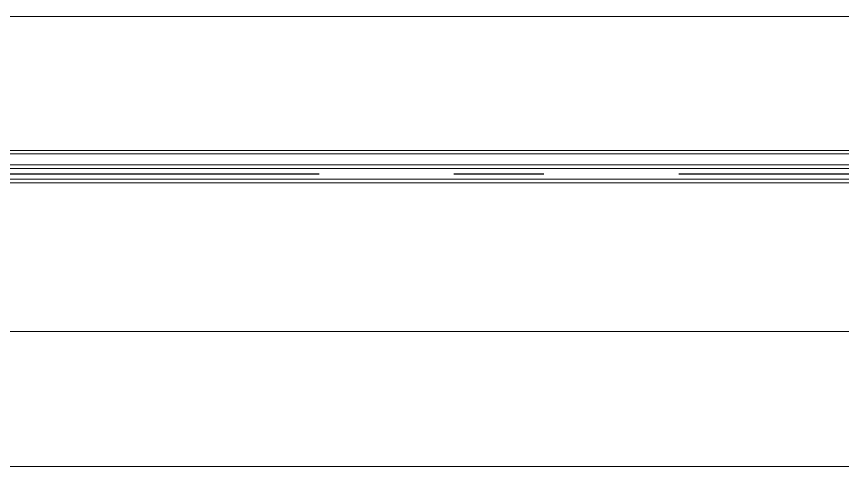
# Model space of a CAD drawing. Header units: inches. Extents: x -19662 to 10260, y -11808 to 5048.
# Drawn here: x -12092 to -11174, y -7989 to -7489 of the extents above; entities that cross this region are included whole.
import ezdxf

# ---------------------------------------------------------------- set-up
doc = ezdxf.new("R2010")
doc.units = ezdxf.units.IN
doc.header["$MEASUREMENT"] = 0
doc.linetypes.add('CONTI', pattern=[0])
doc.linetypes.add('GOST2.303 5', pattern=[24, 20, -1.5, 1, -1.5])
doc.layers.add('axis_dim', color=40, linetype='CONTI')
doc.layers.add('doors_windows', color=4, linetype='Continuous', lineweight=5)
doc.layers.add('stair1', color=7, linetype='Continuous', lineweight=15)

# ---------------------------------------------------------------- blocks, each defined once
blk = doc.blocks.new('*U18')
at = {"layer": 'doors_windows', "color": 5}
for points in [[(768, -50.28), (1900.04, -50.28), (1900.04, -54.28), (768, -54.28)], [(768, -66.28), (1900.04, -66.28), (1900.04, -70.28), (768, -70.28)], [(768, -82.28), (1900.04, -82.28), (1900.04, -86.28), (768, -86.28)]]:
    blk.add_lwpolyline(points, close=True, dxfattribs=at)

msp = doc.modelspace()

# ---------------------------------------------------------------- linework, layer by layer
at = {"layer": 'axis_dim', "linetype": 'GOST2.303 5', "lineweight": 25, "ltscale": 100}
msp.add_lwpolyline([(244.61, -7664), (-18161.56, -7664)], dxfattribs=at)
at = {"layer": 'doors_windows', "lineweight": 20, "ltscale": 50}
msp.add_lwpolyline([(-12255.57, -7489), (-10255.54, -7489), (-10255.54, -7839), (-12255.57, -7839)], close=True, dxfattribs=at)
at = {"layer": 'stair1', "ltscale": 75}
msp.add_lwpolyline([(-13825.59, -7839), (-13825.59, -7989), (2924.88, -7989), (2924.88, -7839)], dxfattribs=at)

# ---------------------------------------------------------------- block references
at = {"ltscale": 100, "rotation": 180}
msp.add_blockref('*U18', (-10255.54, -7724), dxfattribs=at)

doc.saveas('drawing.dxf')
